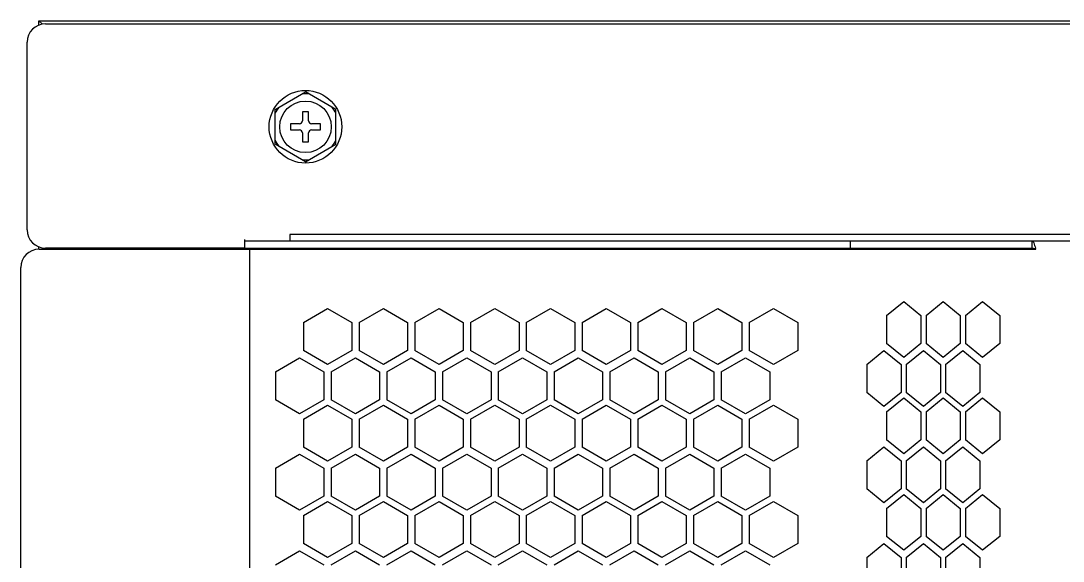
# Model space of a CAD drawing. Extents: x 61367 to 140945, y -1257 to 25588.
# Drawn here: x 73287.2 to 73459.2, y 20300.9 to 20390.1 of the extents above; entities that cross this region are included whole.
import ezdxf

# ---------------------------------------------------------------- set-up
doc = ezdxf.new("R2010")
doc.units = 0
doc.header["$MEASUREMENT"] = 0
doc.layers.get('0').update_dxf_attribs({"linetype": 'CONTINUOUS'})
for name, color, linetype in [('2401-00336-S-M6-12HWM_0', 7, 'CONTINUOUS'), ('4209-0510_0', 7, 'CONTINUOUS'), ('4215-0412-2_0', 7, 'CONTINUOUS'), ('YT-50-01_AF0_1_0', 7, 'CONTINUOUS'), ('YT-50-01_AF0_2_0', 7, 'CONTINUOUS')]:
    doc.layers.add(name, color=color, linetype=linetype)

# ---------------------------------------------------------------- blocks, each defined once
blk = doc.blocks.new('ERGRTHTHRT')
at = {"layer": '2401-00336-S-M6-12HWM_0', "color": 7, "linetype": 'Continuous'}
for p, q in [((-37845.06, -67567.78), (-37840.06, -67564.89)), ((-37835.06, -67567.78), (-37840.06, -67564.89)), ((-37845.06, -67573.55), (-37845.06, -67567.78)), ((-37835.06, -67573.55), (-37835.06, -67567.78)), ((-37840.56, -67568.16), (-37840.56, -67569.66)), ((-37839.56, -67568.16), (-37840.56, -67568.16)), ((-37839.56, -67569.66), (-37839.56, -67568.16)), ((-37842.56, -67570.16), (-37842.56, -67571.16)), ((-37841.06, -67570.16), (-37842.56, -67570.16)), ((-37842.56, -67571.16), (-37841.06, -67571.16)), ((-37837.56, -67570.16), (-37839.06, -67570.16)), ((-37839.06, -67571.16), (-37837.56, -67571.16)), ((-37837.56, -67571.16), (-37837.56, -67570.16)), ((-37840.56, -67571.66), (-37840.56, -67573.16)), ((-37840.56, -67573.16), (-37839.56, -67573.16)), ((-37839.56, -67573.16), (-37839.56, -67571.66)), ((-37840.06, -67576.44), (-37845.06, -67573.55)), ((-37840.06, -67576.44), (-37835.06, -67573.55))]:
    blk.add_line(p, q, dxfattribs=at)
for radius in [6, 4.25]:
    blk.add_circle((-37840.06, -67570.66), radius, dxfattribs=at)
for centre, radius, start, end in [((-37840.06, -67570.66), 5.47, 84.0076, 95.9924), ((-37840.06, -67570.66), 5.47, 144.0076, 155.9924), ((-37840.06, -67570.66), 5.47, 24.0076, 35.9924), ((-37841.06, -67569.66), 0.5, 270, 0), ((-37839.06, -67569.66), 0.5, 180, 270), ((-37841.06, -67571.66), 0.5, 0, 90), ((-37839.06, -67571.66), 0.5, 90, 180), ((-37840.06, -67570.66), 5.47, 204.0076, 215.9924), ((-37840.06, -67570.66), 5.47, 324.0076, 335.9924), ((-37840.06, -67570.66), 5.47, 264.0076, 275.9924)]:
    blk.add_arc(centre, radius, start, end, dxfattribs=at)
at = {"layer": '4209-0510_0', "color": 7, "linetype": 'Continuous'}
for p, q in [((-37842.65, -67588.45), (-37842.65, -67589.48)), ((-37236.65, -67588.45), (-37842.65, -67588.45)), ((-37842.65, -67590.68), (-37842.65, -67590.88))]:
    blk.add_line(p, q, dxfattribs=at)
at = {"layer": '4215-0412-2_0', "color": 7, "linetype": 'Continuous'}
for p, q in [((-37883, -67553.68), (-37195.2, -67553.68)), ((-37886, -67587.68), (-37886, -67556.68)), ((-37850.1, -67590.68), (-37850.1, -67589.28)), ((-37850.1, -67589.48), (-37228.1, -67589.48)), ((-37750.1, -67590.68), (-37750.1, -67589.48)), ((-37720.1, -67590.68), (-37720.1, -67589.48)), ((-37884.05, -67590.88), (-37719.52, -67590.88)), ((-37850.1, -67590.68), (-37883, -67590.68)), ((-37850.1, -67590.68), (-37720.1, -67590.68)), ((-37849.25, -68019.48), (-37849.25, -67590.88)), ((-37887.05, -68016.48), (-37887.05, -67593.88)), ((-37840.41, -67602.99), (-37836.41, -67600.68)), ((-37836.41, -67600.68), (-37832.41, -67602.99)), ((-37831.21, -67602.99), (-37827.21, -67600.68)), ((-37827.21, -67600.68), (-37823.21, -67602.99)), ((-37822.01, -67602.99), (-37818.01, -67600.68)), ((-37818.01, -67600.68), (-37814.01, -67602.99)), ((-37812.81, -67602.99), (-37808.81, -67600.68)), ((-37808.81, -67600.68), (-37804.81, -67602.99)), ((-37803.61, -67602.99), (-37799.61, -67600.68)), ((-37799.61, -67600.68), (-37795.61, -67602.99)), ((-37794.41, -67602.99), (-37790.41, -67600.68)), ((-37790.41, -67600.68), (-37786.41, -67602.99)), ((-37785.21, -67602.99), (-37781.21, -67600.68)), ((-37781.21, -67600.68), (-37777.21, -67602.99)), ((-37776.01, -67602.99), (-37772.01, -67600.68)), ((-37772.01, -67600.68), (-37768.01, -67602.99)), ((-37766.81, -67602.99), (-37762.81, -67600.68)), ((-37762.81, -67600.68), (-37758.81, -67602.99)), ((-37744.13, -67601.79), (-37741.3, -67599.48)), ((-37741.3, -67599.48), (-37738.47, -67601.79)), ((-37737.62, -67601.79), (-37734.8, -67599.48)), ((-37734.8, -67599.48), (-37731.97, -67601.79)), ((-37731.12, -67601.79), (-37728.29, -67599.48)), ((-37728.29, -67599.48), (-37725.46, -67601.79)), ((-37744.13, -67601.79), (-37744.13, -67606.41)), ((-37738.47, -67601.79), (-37738.47, -67606.41)), ((-37737.62, -67601.79), (-37737.62, -67606.41)), ((-37731.97, -67601.79), (-37731.97, -67606.41)), ((-37731.12, -67601.79), (-37731.12, -67606.41)), ((-37725.46, -67601.79), (-37725.46, -67606.41)), ((-37840.41, -67602.99), (-37840.41, -67607.61)), ((-37832.41, -67602.99), (-37832.41, -67607.61)), ((-37831.21, -67602.99), (-37831.21, -67607.61)), ((-37823.21, -67602.99), (-37823.21, -67607.61)), ((-37822.01, -67602.99), (-37822.01, -67607.61)), ((-37814.01, -67602.99), (-37814.01, -67607.61)), ((-37812.81, -67602.99), (-37812.81, -67607.61)), ((-37804.81, -67602.99), (-37804.81, -67607.61)), ((-37803.61, -67602.99), (-37803.61, -67607.61)), ((-37795.61, -67602.99), (-37795.61, -67607.61)), ((-37794.41, -67602.99), (-37794.41, -67607.61)), ((-37786.41, -67602.99), (-37786.41, -67607.61)), ((-37785.21, -67602.99), (-37785.21, -67607.61)), ((-37777.21, -67602.99), (-37777.21, -67607.61)), ((-37776.01, -67602.99), (-37776.01, -67607.61)), ((-37768.01, -67602.99), (-37768.01, -67607.61)), ((-37766.81, -67602.99), (-37766.81, -67607.61)), ((-37758.81, -67602.99), (-37758.81, -67607.61)), ((-37836.41, -67609.92), (-37840.41, -67607.61)), ((-37832.41, -67607.61), (-37836.41, -67609.92)), ((-37827.21, -67609.92), (-37831.21, -67607.61)), ((-37823.21, -67607.61), (-37827.21, -67609.92)), ((-37818.01, -67609.92), (-37822.01, -67607.61)), ((-37814.01, -67607.61), (-37818.01, -67609.92)), ((-37808.81, -67609.92), (-37812.81, -67607.61)), ((-37804.81, -67607.61), (-37808.81, -67609.92)), ((-37799.61, -67609.92), (-37803.61, -67607.61)), ((-37795.61, -67607.61), (-37799.61, -67609.92)), ((-37790.41, -67609.92), (-37794.41, -67607.61)), ((-37786.41, -67607.61), (-37790.41, -67609.92)), ((-37781.21, -67609.92), (-37785.21, -67607.61)), ((-37777.21, -67607.61), (-37781.21, -67609.92)), ((-37772.01, -67609.92), (-37776.01, -67607.61)), ((-37768.01, -67607.61), (-37772.01, -67609.92)), ((-37762.81, -67609.92), (-37766.81, -67607.61)), ((-37758.81, -67607.61), (-37762.81, -67609.92)), ((-37747.4, -67609.89), (-37744.57, -67607.58)), ((-37744.57, -67607.58), (-37741.74, -67609.89)), ((-37741.3, -67608.72), (-37744.13, -67606.41)), ((-37738.47, -67606.41), (-37741.3, -67608.72)), ((-37740.89, -67609.89), (-37738.06, -67607.58)), ((-37738.06, -67607.58), (-37735.23, -67609.89)), ((-37734.8, -67608.72), (-37737.62, -67606.41)), ((-37731.97, -67606.41), (-37734.8, -67608.72)), ((-37734.39, -67609.89), (-37731.56, -67607.58)), ((-37731.56, -67607.58), (-37728.73, -67609.89)), ((-37728.29, -67608.72), (-37731.12, -67606.41)), ((-37725.46, -67606.41), (-37728.29, -67608.72)), ((-37845.03, -67611.09), (-37841.03, -67608.78)), ((-37841.03, -67608.78), (-37837.03, -67611.09)), ((-37835.83, -67611.09), (-37831.83, -67608.78)), ((-37831.83, -67608.78), (-37827.83, -67611.09)), ((-37826.63, -67611.09), (-37822.63, -67608.78)), ((-37822.63, -67608.78), (-37818.63, -67611.09)), ((-37817.43, -67611.09), (-37813.43, -67608.78)), ((-37813.43, -67608.78), (-37809.43, -67611.09)), ((-37808.23, -67611.09), (-37804.23, -67608.78)), ((-37804.23, -67608.78), (-37800.23, -67611.09)), ((-37799.03, -67611.09), (-37795.03, -67608.78)), ((-37795.03, -67608.78), (-37791.03, -67611.09)), ((-37789.83, -67611.09), (-37785.83, -67608.78)), ((-37785.83, -67608.78), (-37781.83, -67611.09)), ((-37780.63, -67611.09), (-37776.63, -67608.78)), ((-37776.63, -67608.78), (-37772.63, -67611.09)), ((-37771.43, -67611.09), (-37767.43, -67608.78)), ((-37767.43, -67608.78), (-37763.43, -67611.09)), ((-37845.03, -67611.09), (-37845.03, -67615.71)), ((-37837.03, -67611.09), (-37837.03, -67615.71)), ((-37835.83, -67611.09), (-37835.83, -67615.71)), ((-37827.83, -67611.09), (-37827.83, -67615.71)), ((-37826.63, -67611.09), (-37826.63, -67615.71)), ((-37818.63, -67611.09), (-37818.63, -67615.71)), ((-37817.43, -67611.09), (-37817.43, -67615.71)), ((-37809.43, -67611.09), (-37809.43, -67615.71)), ((-37808.23, -67611.09), (-37808.23, -67615.71)), ((-37800.23, -67611.09), (-37800.23, -67615.71)), ((-37799.03, -67611.09), (-37799.03, -67615.71)), ((-37791.03, -67611.09), (-37791.03, -67615.71)), ((-37789.83, -67611.09), (-37789.83, -67615.71)), ((-37781.83, -67611.09), (-37781.83, -67615.71)), ((-37780.63, -67611.09), (-37780.63, -67615.71)), ((-37772.63, -67611.09), (-37772.63, -67615.71)), ((-37771.43, -67611.09), (-37771.43, -67615.71)), ((-37763.43, -67611.09), (-37763.43, -67615.71)), ((-37747.4, -67609.89), (-37747.4, -67614.51)), ((-37741.74, -67609.89), (-37741.74, -67614.51)), ((-37740.89, -67609.89), (-37740.89, -67614.51)), ((-37735.23, -67609.89), (-37735.23, -67614.51)), ((-37734.39, -67609.89), (-37734.39, -67614.51)), ((-37728.73, -67609.89), (-37728.73, -67614.51)), ((-37744.57, -67616.82), (-37747.4, -67614.51)), ((-37741.74, -67614.51), (-37744.57, -67616.82)), ((-37738.06, -67616.82), (-37740.89, -67614.51)), ((-37735.23, -67614.51), (-37738.06, -67616.82)), ((-37731.56, -67616.82), (-37734.39, -67614.51)), ((-37728.73, -67614.51), (-37731.56, -67616.82)), ((-37841.03, -67618.02), (-37845.03, -67615.71)), ((-37837.03, -67615.71), (-37841.03, -67618.02)), ((-37831.83, -67618.02), (-37835.83, -67615.71)), ((-37827.83, -67615.71), (-37831.83, -67618.02)), ((-37822.63, -67618.02), (-37826.63, -67615.71)), ((-37818.63, -67615.71), (-37822.63, -67618.02)), ((-37813.43, -67618.02), (-37817.43, -67615.71)), ((-37809.43, -67615.71), (-37813.43, -67618.02)), ((-37804.23, -67618.02), (-37808.23, -67615.71)), ((-37800.23, -67615.71), (-37804.23, -67618.02)), ((-37795.03, -67618.02), (-37799.03, -67615.71)), ((-37791.03, -67615.71), (-37795.03, -67618.02)), ((-37785.83, -67618.02), (-37789.83, -67615.71)), ((-37781.83, -67615.71), (-37785.83, -67618.02)), ((-37776.63, -67618.02), (-37780.63, -67615.71)), ((-37772.63, -67615.71), (-37776.63, -67618.02)), ((-37767.43, -67618.02), (-37771.43, -67615.71)), ((-37763.43, -67615.71), (-37767.43, -67618.02)), ((-37744.13, -67617.72), (-37741.3, -67615.41)), ((-37741.3, -67615.41), (-37738.47, -67617.72)), ((-37737.62, -67617.72), (-37734.8, -67615.41)), ((-37734.8, -67615.41), (-37731.97, -67617.72)), ((-37731.12, -67617.72), (-37728.29, -67615.41)), ((-37728.29, -67615.41), (-37725.46, -67617.72)), ((-37840.41, -67618.92), (-37836.41, -67616.61)), ((-37836.41, -67616.61), (-37832.41, -67618.92)), ((-37831.21, -67618.92), (-37827.21, -67616.61)), ((-37827.21, -67616.61), (-37823.21, -67618.92)), ((-37822.01, -67618.92), (-37818.01, -67616.61)), ((-37818.01, -67616.61), (-37814.01, -67618.92)), ((-37812.81, -67618.92), (-37808.81, -67616.61)), ((-37808.81, -67616.61), (-37804.81, -67618.92)), ((-37803.61, -67618.92), (-37799.61, -67616.61)), ((-37799.61, -67616.61), (-37795.61, -67618.92)), ((-37794.41, -67618.92), (-37790.41, -67616.61)), ((-37790.41, -67616.61), (-37786.41, -67618.92)), ((-37785.21, -67618.92), (-37781.21, -67616.61)), ((-37781.21, -67616.61), (-37777.21, -67618.92)), ((-37776.01, -67618.92), (-37772.01, -67616.61)), ((-37772.01, -67616.61), (-37768.01, -67618.92)), ((-37766.81, -67618.92), (-37762.81, -67616.61)), ((-37762.81, -67616.61), (-37758.81, -67618.92)), ((-37744.13, -67617.72), (-37744.13, -67622.34)), ((-37738.47, -67617.72), (-37738.47, -67622.34)), ((-37737.62, -67617.72), (-37737.62, -67622.34)), ((-37731.97, -67617.72), (-37731.97, -67622.34)), ((-37731.12, -67617.72), (-37731.12, -67622.34)), ((-37725.46, -67617.72), (-37725.46, -67622.34)), ((-37840.41, -67618.92), (-37840.41, -67623.54)), ((-37832.41, -67618.92), (-37832.41, -67623.54)), ((-37831.21, -67618.92), (-37831.21, -67623.54)), ((-37823.21, -67618.92), (-37823.21, -67623.54)), ((-37822.01, -67618.92), (-37822.01, -67623.54)), ((-37814.01, -67618.92), (-37814.01, -67623.54)), ((-37812.81, -67618.92), (-37812.81, -67623.54)), ((-37804.81, -67618.92), (-37804.81, -67623.54)), ((-37803.61, -67618.92), (-37803.61, -67623.54)), ((-37795.61, -67618.92), (-37795.61, -67623.54)), ((-37794.41, -67618.92), (-37794.41, -67623.54)), ((-37786.41, -67618.92), (-37786.41, -67623.54)), ((-37785.21, -67618.92), (-37785.21, -67623.54)), ((-37777.21, -67618.92), (-37777.21, -67623.54)), ((-37776.01, -67618.92), (-37776.01, -67623.54)), ((-37768.01, -67618.92), (-37768.01, -67623.54)), ((-37766.81, -67618.92), (-37766.81, -67623.54)), ((-37758.81, -67618.92), (-37758.81, -67623.54)), ((-37741.3, -67624.65), (-37744.13, -67622.34)), ((-37738.47, -67622.34), (-37741.3, -67624.65)), ((-37734.8, -67624.65), (-37737.62, -67622.34)), ((-37731.97, -67622.34), (-37734.8, -67624.65)), ((-37728.29, -67624.65), (-37731.12, -67622.34)), ((-37725.46, -67622.34), (-37728.29, -67624.65)), ((-37845.03, -67627.02), (-37841.03, -67624.71)), ((-37841.03, -67624.71), (-37837.03, -67627.02)), ((-37836.41, -67625.85), (-37840.41, -67623.54)), ((-37832.41, -67623.54), (-37836.41, -67625.85)), ((-37835.83, -67627.02), (-37831.83, -67624.71)), ((-37831.83, -67624.71), (-37827.83, -67627.02)), ((-37827.21, -67625.85), (-37831.21, -67623.54)), ((-37823.21, -67623.54), (-37827.21, -67625.85)), ((-37826.63, -67627.02), (-37822.63, -67624.71)), ((-37822.63, -67624.71), (-37818.63, -67627.02)), ((-37818.01, -67625.85), (-37822.01, -67623.54)), ((-37814.01, -67623.54), (-37818.01, -67625.85)), ((-37817.43, -67627.02), (-37813.43, -67624.71)), ((-37813.43, -67624.71), (-37809.43, -67627.02)), ((-37808.81, -67625.85), (-37812.81, -67623.54)), ((-37804.81, -67623.54), (-37808.81, -67625.85)), ((-37808.23, -67627.02), (-37804.23, -67624.71)), ((-37804.23, -67624.71), (-37800.23, -67627.02)), ((-37799.61, -67625.85), (-37803.61, -67623.54)), ((-37795.61, -67623.54), (-37799.61, -67625.85)), ((-37799.03, -67627.02), (-37795.03, -67624.71)), ((-37795.03, -67624.71), (-37791.03, -67627.02)), ((-37790.41, -67625.85), (-37794.41, -67623.54)), ((-37786.41, -67623.54), (-37790.41, -67625.85)), ((-37789.83, -67627.02), (-37785.83, -67624.71)), ((-37785.83, -67624.71), (-37781.83, -67627.02)), ((-37781.21, -67625.85), (-37785.21, -67623.54)), ((-37777.21, -67623.54), (-37781.21, -67625.85)), ((-37780.63, -67627.02), (-37776.63, -67624.71)), ((-37776.63, -67624.71), (-37772.63, -67627.02)), ((-37772.01, -67625.85), (-37776.01, -67623.54)), ((-37768.01, -67623.54), (-37772.01, -67625.85)), ((-37771.43, -67627.02), (-37767.43, -67624.71)), ((-37767.43, -67624.71), (-37763.43, -67627.02)), ((-37762.81, -67625.85), (-37766.81, -67623.54)), ((-37758.81, -67623.54), (-37762.81, -67625.85)), ((-37747.4, -67625.82), (-37744.57, -67623.51)), ((-37744.57, -67623.51), (-37741.74, -67625.82)), ((-37740.89, -67625.82), (-37738.06, -67623.51)), ((-37738.06, -67623.51), (-37735.23, -67625.82)), ((-37734.39, -67625.82), (-37731.56, -67623.51)), ((-37731.56, -67623.51), (-37728.73, -67625.82)), ((-37747.4, -67625.82), (-37747.4, -67630.44)), ((-37741.74, -67625.82), (-37741.74, -67630.44)), ((-37740.89, -67625.82), (-37740.89, -67630.44)), ((-37735.23, -67625.82), (-37735.23, -67630.44)), ((-37734.39, -67625.82), (-37734.39, -67630.44)), ((-37728.73, -67625.82), (-37728.73, -67630.44)), ((-37845.03, -67627.02), (-37845.03, -67631.64)), ((-37837.03, -67627.02), (-37837.03, -67631.64)), ((-37835.83, -67627.02), (-37835.83, -67631.64)), ((-37827.83, -67627.02), (-37827.83, -67631.64)), ((-37826.63, -67627.02), (-37826.63, -67631.64)), ((-37818.63, -67627.02), (-37818.63, -67631.64)), ((-37817.43, -67627.02), (-37817.43, -67631.64)), ((-37809.43, -67627.02), (-37809.43, -67631.64)), ((-37808.23, -67627.02), (-37808.23, -67631.64)), ((-37800.23, -67627.02), (-37800.23, -67631.64)), ((-37799.03, -67627.02), (-37799.03, -67631.64)), ((-37791.03, -67627.02), (-37791.03, -67631.64)), ((-37789.83, -67627.02), (-37789.83, -67631.64)), ((-37781.83, -67627.02), (-37781.83, -67631.64)), ((-37780.63, -67627.02), (-37780.63, -67631.64)), ((-37772.63, -67627.02), (-37772.63, -67631.64)), ((-37771.43, -67627.02), (-37771.43, -67631.64)), ((-37763.43, -67627.02), (-37763.43, -67631.64)), ((-37841.03, -67633.95), (-37845.03, -67631.64)), ((-37837.03, -67631.64), (-37841.03, -67633.95)), ((-37831.83, -67633.95), (-37835.83, -67631.64)), ((-37827.83, -67631.64), (-37831.83, -67633.95)), ((-37822.63, -67633.95), (-37826.63, -67631.64)), ((-37818.63, -67631.64), (-37822.63, -67633.95)), ((-37813.43, -67633.95), (-37817.43, -67631.64)), ((-37809.43, -67631.64), (-37813.43, -67633.95)), ((-37804.23, -67633.95), (-37808.23, -67631.64)), ((-37800.23, -67631.64), (-37804.23, -67633.95)), ((-37795.03, -67633.95), (-37799.03, -67631.64)), ((-37791.03, -67631.64), (-37795.03, -67633.95)), ((-37785.83, -67633.95), (-37789.83, -67631.64)), ((-37781.83, -67631.64), (-37785.83, -67633.95)), ((-37776.63, -67633.95), (-37780.63, -67631.64)), ((-37772.63, -67631.64), (-37776.63, -67633.95)), ((-37767.43, -67633.95), (-37771.43, -67631.64)), ((-37763.43, -67631.64), (-37767.43, -67633.95)), ((-37744.57, -67632.75), (-37747.4, -67630.44)), ((-37741.74, -67630.44), (-37744.57, -67632.75)), ((-37744.13, -67633.65), (-37741.3, -67631.34)), ((-37741.3, -67631.34), (-37738.47, -67633.65)), ((-37738.06, -67632.75), (-37740.89, -67630.44)), ((-37735.23, -67630.44), (-37738.06, -67632.75)), ((-37737.62, -67633.65), (-37734.8, -67631.34)), ((-37734.8, -67631.34), (-37731.97, -67633.65)), ((-37731.56, -67632.75), (-37734.39, -67630.44)), ((-37728.73, -67630.44), (-37731.56, -67632.75)), ((-37731.12, -67633.65), (-37728.29, -67631.34)), ((-37728.29, -67631.34), (-37725.46, -67633.65)), ((-37840.41, -67634.85), (-37836.41, -67632.54)), ((-37836.41, -67632.54), (-37832.41, -67634.85)), ((-37831.21, -67634.85), (-37827.21, -67632.54)), ((-37827.21, -67632.54), (-37823.21, -67634.85)), ((-37822.01, -67634.85), (-37818.01, -67632.54)), ((-37818.01, -67632.54), (-37814.01, -67634.85)), ((-37812.81, -67634.85), (-37808.81, -67632.54)), ((-37808.81, -67632.54), (-37804.81, -67634.85)), ((-37803.61, -67634.85), (-37799.61, -67632.54)), ((-37799.61, -67632.54), (-37795.61, -67634.85)), ((-37794.41, -67634.85), (-37790.41, -67632.54)), ((-37790.41, -67632.54), (-37786.41, -67634.85)), ((-37785.21, -67634.85), (-37781.21, -67632.54)), ((-37781.21, -67632.54), (-37777.21, -67634.85)), ((-37776.01, -67634.85), (-37772.01, -67632.54)), ((-37772.01, -67632.54), (-37768.01, -67634.85)), ((-37766.81, -67634.85), (-37762.81, -67632.54)), ((-37762.81, -67632.54), (-37758.81, -67634.85)), ((-37840.41, -67634.85), (-37840.41, -67639.47)), ((-37832.41, -67634.85), (-37832.41, -67639.47)), ((-37831.21, -67634.85), (-37831.21, -67639.47)), ((-37823.21, -67634.85), (-37823.21, -67639.47)), ((-37822.01, -67634.85), (-37822.01, -67639.47)), ((-37814.01, -67634.85), (-37814.01, -67639.47)), ((-37812.81, -67634.85), (-37812.81, -67639.47)), ((-37804.81, -67634.85), (-37804.81, -67639.47)), ((-37803.61, -67634.85), (-37803.61, -67639.47)), ((-37795.61, -67634.85), (-37795.61, -67639.47)), ((-37794.41, -67634.85), (-37794.41, -67639.47)), ((-37786.41, -67634.85), (-37786.41, -67639.47)), ((-37785.21, -67634.85), (-37785.21, -67639.47)), ((-37777.21, -67634.85), (-37777.21, -67639.47)), ((-37776.01, -67634.85), (-37776.01, -67639.47)), ((-37768.01, -67634.85), (-37768.01, -67639.47)), ((-37766.81, -67634.85), (-37766.81, -67639.47)), ((-37758.81, -67634.85), (-37758.81, -67639.47)), ((-37744.13, -67633.65), (-37744.13, -67638.27)), ((-37738.47, -67633.65), (-37738.47, -67638.27)), ((-37737.62, -67633.65), (-37737.62, -67638.27)), ((-37731.97, -67633.65), (-37731.97, -67638.27)), ((-37731.12, -67633.65), (-37731.12, -67638.27)), ((-37725.46, -67633.65), (-37725.46, -67638.27)), ((-37741.3, -67640.58), (-37744.13, -67638.27)), ((-37738.47, -67638.27), (-37741.3, -67640.58)), ((-37734.8, -67640.58), (-37737.62, -67638.27)), ((-37731.97, -67638.27), (-37734.8, -67640.58)), ((-37728.29, -67640.58), (-37731.12, -67638.27)), ((-37725.46, -67638.27), (-37728.29, -67640.58)), ((-37836.41, -67641.78), (-37840.41, -67639.47)), ((-37832.41, -67639.47), (-37836.41, -67641.78)), ((-37827.21, -67641.78), (-37831.21, -67639.47)), ((-37823.21, -67639.47), (-37827.21, -67641.78)), ((-37818.01, -67641.78), (-37822.01, -67639.47)), ((-37814.01, -67639.47), (-37818.01, -67641.78)), ((-37808.81, -67641.78), (-37812.81, -67639.47)), ((-37804.81, -67639.47), (-37808.81, -67641.78)), ((-37799.61, -67641.78), (-37803.61, -67639.47)), ((-37795.61, -67639.47), (-37799.61, -67641.78)), ((-37790.41, -67641.78), (-37794.41, -67639.47)), ((-37786.41, -67639.47), (-37790.41, -67641.78)), ((-37781.21, -67641.78), (-37785.21, -67639.47)), ((-37777.21, -67639.47), (-37781.21, -67641.78)), ((-37772.01, -67641.78), (-37776.01, -67639.47)), ((-37768.01, -67639.47), (-37772.01, -67641.78)), ((-37762.81, -67641.78), (-37766.81, -67639.47)), ((-37758.81, -67639.47), (-37762.81, -67641.78)), ((-37747.4, -67641.75), (-37744.57, -67639.44)), ((-37744.57, -67639.44), (-37741.74, -67641.75)), ((-37740.89, -67641.75), (-37738.06, -67639.44)), ((-37738.06, -67639.44), (-37735.23, -67641.75)), ((-37734.39, -67641.75), (-37731.56, -67639.44)), ((-37731.56, -67639.44), (-37728.73, -67641.75)), ((-37845.03, -67642.95), (-37841.03, -67640.64)), ((-37841.03, -67640.64), (-37837.03, -67642.95)), ((-37835.83, -67642.95), (-37831.83, -67640.64)), ((-37831.83, -67640.64), (-37827.83, -67642.95)), ((-37826.63, -67642.95), (-37822.63, -67640.64)), ((-37822.63, -67640.64), (-37818.63, -67642.95)), ((-37817.43, -67642.95), (-37813.43, -67640.64)), ((-37813.43, -67640.64), (-37809.43, -67642.95)), ((-37808.23, -67642.95), (-37804.23, -67640.64)), ((-37804.23, -67640.64), (-37800.23, -67642.95)), ((-37799.03, -67642.95), (-37795.03, -67640.64)), ((-37795.03, -67640.64), (-37791.03, -67642.95)), ((-37789.83, -67642.95), (-37785.83, -67640.64)), ((-37785.83, -67640.64), (-37781.83, -67642.95)), ((-37780.63, -67642.95), (-37776.63, -67640.64)), ((-37776.63, -67640.64), (-37772.63, -67642.95)), ((-37771.43, -67642.95), (-37767.43, -67640.64)), ((-37767.43, -67640.64), (-37763.43, -67642.95)), ((-37747.4, -67641.75), (-37747.4, -67646.37)), ((-37741.74, -67641.75), (-37741.74, -67646.37)), ((-37740.89, -67641.75), (-37740.89, -67646.37)), ((-37735.23, -67641.75), (-37735.23, -67646.37)), ((-37734.39, -67641.75), (-37734.39, -67646.37)), ((-37728.73, -67641.75), (-37728.73, -67646.37))]:
    blk.add_line(p, q, dxfattribs=at)
for centre, radius, start, end in [((-37883, -67556.68), 3, 90, 180), ((-37883, -67587.68), 3, 180, 270), ((-37884.05, -67593.88), 3, 90, 180), ((-37793.95, -67610.45), 76.95, 14.7276, 14.8829)]:
    blk.add_arc(centre, radius, start, end, dxfattribs=at)
blk.add_open_spline([(-37720.1, -67589.48), (-37719.96, -67589.48), (-37719.76, -67590.04), (-37719.65, -67590.39), (-37719.57, -67590.68)], degree=3, knots=[0, 0, 0, 0, 0.324698, 1, 1, 1, 1], dxfattribs=at)
blk.add_open_spline([(-37720.1, -67590.68), (-37719.9, -67590.68), (-37719.7, -67590.79), (-37719.52, -67590.88)], degree=3, dxfattribs=at)
at = {"layer": 'YT-50-01_AF0_1_0', "color": 7, "linetype": 'Continuous'}
for p, q in [((-37883.49, -67553.73), (-37884.06, -67553.16)), ((-37884.06, -67553.16), (-37196.06, -67553.16)), ((-37846.54, -67590.68), (-37846.34, -67590.88))]:
    blk.add_line(p, q, dxfattribs=at)
at = {"layer": 'YT-50-01_AF0_2_0', "color": 7, "linetype": 'Continuous'}
for p, q in [((-37884.06, -67553.89), (-37884.06, -67553.16)), ((-37883.49, -67553.73), (-37884.06, -67553.16)), ((-37884.06, -67590.88), (-37884.06, -67590.48)), ((-37881.06, -67590.88), (-37881.06, -67590.68)), ((-37850.26, -67590.88), (-37850.26, -67590.68)), ((-37846.54, -67590.68), (-37846.34, -67590.88))]:
    blk.add_line(p, q, dxfattribs=at)

msp = doc.modelspace()

# ---------------------------------------------------------------- block references
at = {"lineweight": -3}
msp.add_blockref('ERGRTHTHRT', (111174.232, 87943.251), dxfattribs=at)

doc.saveas('drawing.dxf')
